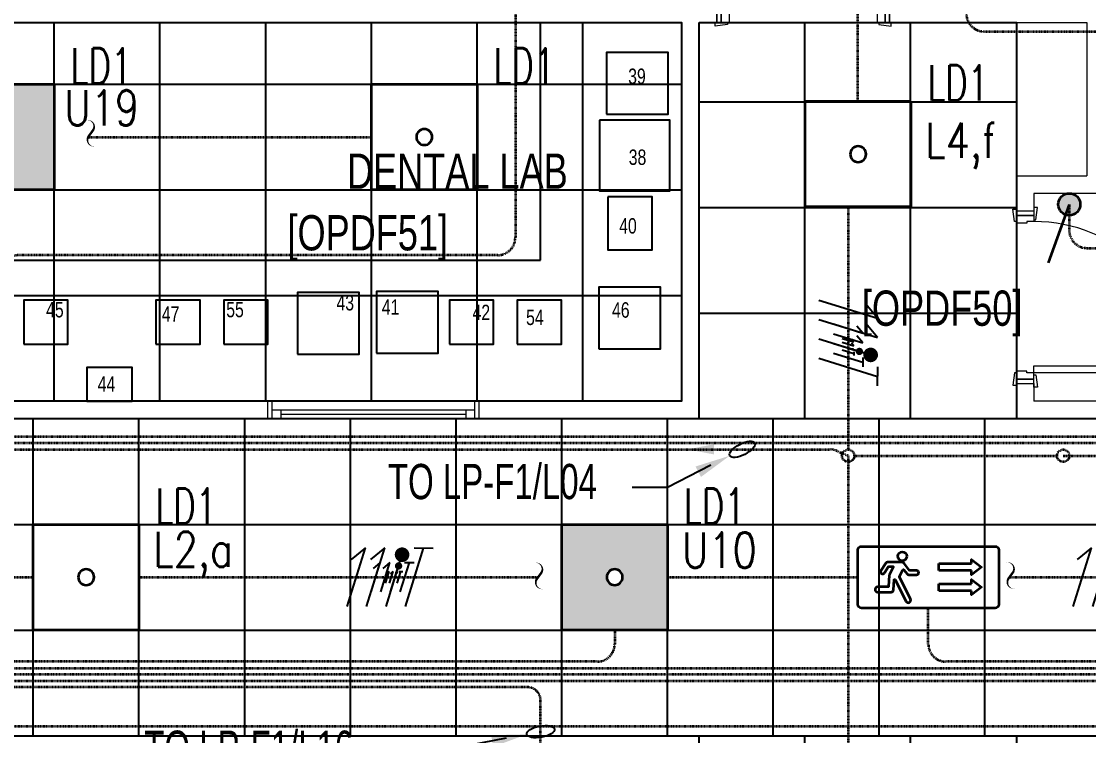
# Model space of a CAD drawing. Extents: x -12260 to 184725, y -29287 to 19916.
# Drawn here: x 29229 to 35286, y -2710 to 1347 of the extents above; entities that cross this region are included whole.
import ezdxf
from ezdxf import colors
from ezdxf.entities.mleader import LeaderData, LeaderLine
from ezdxf.enums import TextEntityAlignment as Align
from ezdxf.math import Vec2, Vec3

# ---------------------------------------------------------------- set-up
doc = ezdxf.new("R2010")
doc.units = 0
doc.header["$LTSCALE"] = 0.25
doc.linetypes.add('DASHDOT', pattern=[25.4, 12.7, -6.35, 0, -6.35])
for name, color, linetype, lineweight in [('01-First Floor-FUR$0$72_EGR_BASE_TEXT', 252, 'Continuous', 5), ('01-First Floor-FUR$0$72_EGR_EQP_TAG', 142, 'Continuous', 5), ('01-First Floor-FUR$0$Aluminum', 251, 'Continuous', 5), ('01-First Floor-FUR$0$LOADING', 253, 'Continuous', 5), ('01-First Floor-FUR$0$Walls', 251, 'Continuous', 5), ('01-First Floor-FUR$0$Wooden Joinery', 251, 'Continuous', 5), ('E-LITE-CIRC', 6, 'Continuous', 25), ('E-LITE-CIRC-NUMB', 6, 'Continuous', 25), ('E-LITE-CLNG', 150, 'Continuous', 35), ('E-LITE-CLNG-CNDT', 6, 'DASHDOT', 35), ('E-LITE-CLNG-CNDT @ 100', 6, 'DASHDOT', 35), ('E-LITE-CTRL', 6, 'Continuous', 25), ('E-LITE-EXIT-CLNG @ 100', 3, 'Continuous', 35), ('E-LITE-EXIT-CTRL', 6, 'Continuous', 25), ('E-LITE-EXIT-IDEN', 6, 'Continuous', 25), ('E-LITE-IDEN', 6, 'Continuous', 25), ('E-LITE-SWCH @ 100', 3, 'Continuous', 35), ('E-LITE-TEXT', 6, 'Continuous', 25), ('E-POWR-WIRE', 6, 'Continuous', 25), ('E-POWR-WIRE @ 100', 6, 'Continuous', 25), ('E-POWR-WIRE @ 20', 6, 'Continuous', 25), ('E-POWR-WIRE @ 50', 6, 'Continuous', 25)]:
    doc.layers.add(name, color=color, linetype=linetype, lineweight=lineweight)
doc.layers.add('01-First Floor-FUR$0$FALSE CEILING', color=251, linetype='Continuous')
doc.layers.add('E-LIGHTING CONDUIT', color=6, linetype='Continuous')
doc.styles.add('01-First Floor-FUR$0$X3G_ENTITY_257CFD', font='swisscl.ttf', dxfattribs={"height": 200})
doc.styles.add('01-First Floor-FUR$0$X3G_ENTITY_9EC9', font='swisscl.ttf', dxfattribs={"height": 0.2})
doc.styles.add('01-First Floor-FUR$0$X3G_ENTITY_9F38', font='swisscl.ttf', dxfattribs={"height": 0.2})
doc.styles.add('DC_Elc_Romans', font='elc_romans.shx', dxfattribs={"width": 0.7})
doc.styles.add('DC_SIMPLEX', font='SIMPLEX.shx', dxfattribs={"width": 0.7})

# ---------------------------------------------------------------- blocks, each defined once
blk = doc.blocks.new('*U30')
at = {"color": 9}
for p, q in [((0.603, -1.375), (0.603, -0.975)), ((0.603, -0.975), (2.447, -0.975)), ((2.447, -1.375), (0.603, -1.375)), ((0.603, -2.521), (0.603, -2.121)), ((0.603, -2.121), (2.447, -2.121)), ((2.447, -2.521), (0.603, -2.521))]:
    blk.add_line(p, q, dxfattribs=at)
blk.add_lwpolyline([(3.8, -3.5), (-3.8, -3.5, -0.414214), (-4, -3.3), (-4, -0.2, -0.414214), (-3.8, 0), (3.8, 0, -0.414214), (4, -0.2), (4, -3.3, -0.414214)], format="xyb", close=True)
blk.add_lwpolyline([(-2.489, -1.509), (-2.259, -1.15, -0.255575), (-2.236, -1.137), (-2.012, -1.137, -0.558794), (-1.989, -1.176), (-2.2, -1.596, 0.100171), (-2.213, -1.642), (-2.257, -2.278, -0.394397), (-2.283, -2.303), (-2.874, -2.303, 1), (-2.874, -2.598), (-2.108, -2.598, 0.394397), (-1.975, -2.473), (-1.936, -1.897, -0.766279), (-1.885, -1.887), (-1.278, -3.118, 1), (-1.014, -2.988), (-1.63, -1.738, -0.235619), (-1.63, -1.714), (-1.437, -1.332, -0.5506), (-1.392, -1.327), (-1.206, -1.567, 0.231482), (-1.111, -1.613), (-0.667, -1.613, 1), (-0.667, -1.372), (-1.039, -1.372, -0.231482), (-1.06, -1.362), (-1.345, -0.996, 0.231482), (-1.547, -0.897), (-2.316, -0.897, 0.255575), (-2.418, -0.952), (-2.691, -1.379, 1)], format="xyb", close=True, dxfattribs=at)
for points in [[(2.447, -0.975), (2.447, -0.738), (3.021, -1.175), (2.447, -1.612), (2.447, -1.375)], [(2.447, -2.121), (2.447, -1.884), (3.021, -2.321), (2.447, -2.758), (2.447, -2.521)]]:
    blk.add_lwpolyline(points, dxfattribs=at)
blk.add_circle((-1.481, -0.557), 0.257, dxfattribs=at)
at = {"layer": 'E-LITE-EXIT-CTRL', "style": 'DC_SIMPLEX', "width": 0.7, "flags": 8}
blk.add_attdef('CONTROL', (4.5, -6), '', height=2, rotation=360, dxfattribs=at)
at = {"layer": 'E-LITE-EXIT-IDEN', "style": 'DC_SIMPLEX', "width": 0.7, "flags": 8}
blk.add_attdef('TYPE', (4.5, 0.5), '', height=2, rotation=360, dxfattribs=at)
blk = doc.blocks.new('CD-CUT')
at = {"linetype": 'Continuous'}
blk.add_lwpolyline([(-30.4, 100, 0, 1.75, 0), (-13.9, 97.3, 1.75, 17.5, -0.545095), (15.4, 21.1, 17.5, 17.5, 0), (-15.4, -21.1, 17.5, 1.75, 0.545095), (13.9, -97.3, 1.75, 0, 0), (30.4, -100, 0, 0, 0)], format="xyseb", dxfattribs=at)
blk = doc.blocks.new('*U37')
blk.add_hatch(color=256).paths.add_polyline_path([(0.625, 0.625, 1), (-0.625, 0.625, 1)])
blk.add_line((0, 0.625), (1.2, 3.947))
blk.add_circle((0, 0.625), 0.625)
at = {"layer": 'E-LITE-CTRL', "style": 'DC_SIMPLEX', "width": 0.7, "flags": 8}
blk.add_attdef('CONTROL', (-26.627, -10.116), '', height=2, rotation=360, dxfattribs=at)
at = {"layer": 'E-LITE-IDEN', "style": 'DC_SIMPLEX', "width": 0.7, "flags": 8}
blk.add_attdef('TYPE', text='', height=2, rotation=360, dxfattribs=at).set_placement((-31.991, -10.116), align=Align.RIGHT)
blk = doc.blocks.new('*U17')
blk.add_hatch(color=256).paths.add_polyline_path([(-0.287, 0), (0, -1.5), (0.287, 0)])
blk = doc.blocks.new('DC_Arrow-ArrowEllipse')
at = {"color": 0}
blk.add_ellipse((0, 0), major_axis=(0.4, 0), ratio=0.4, dxfattribs=at)
at = {"color": 0, "ltscale": 0.5}
blk.add_solid([(-1.4, 0.167), (-0.4, 0), (-1.4, -0.167)], dxfattribs=at)
blk = doc.blocks.new('*U236')
h = blk.add_hatch(color=254)
h.dxf.hatch_style = 1
h.paths.add_polyline_path([(-300, 300), (-300, -300), (300, -300), (300, 300)])
edge = h.paths.add_edge_path(flags=16)
edge.add_arc((0, 0), 45, 0, 360)
blk.add_lwpolyline([(-300, 300), (-300, -300), (300, -300), (300, 300)], close=True)
blk.add_circle((0, 0), 45)
at = {"layer": 'E-LITE-CIRC-NUMB', "style": 'DC_SIMPLEX', "width": 0.7, "flags": 8}
blk.add_attdef('CIRCUIT', text='', height=200, rotation=0, dxfattribs=at).set_placement((-473.9, 300), align=Align.RIGHT)
at = {"layer": 'E-LITE-CTRL', "style": 'DC_SIMPLEX', "width": 0.7, "flags": 8}
blk.add_attdef('CONTROL', (1118.9, -935), '', height=200, rotation=360, dxfattribs=at)
at = {"layer": 'E-LITE-IDEN', "style": 'DC_SIMPLEX', "width": 0.7, "flags": 8}
blk.add_attdef('TYPE', (460.4, 457.6), '', height=200, rotation=360, dxfattribs=at)
blk = doc.blocks.new('*U24')
blk.add_lwpolyline([(-300, 300), (-300, -300), (300, -300), (300, 300)], close=True)
blk.add_circle((0, 0), 45)
at = {"layer": 'E-LITE-CIRC-NUMB', "style": 'DC_SIMPLEX', "width": 0.7, "flags": 8}
blk.add_attdef('CIRCUIT', text='', height=200, rotation=0, dxfattribs=at).set_placement((-473.9, 300), align=Align.RIGHT)
at = {"layer": 'E-LITE-CTRL', "style": 'DC_SIMPLEX', "width": 0.7, "flags": 8}
blk.add_attdef('CONTROL', (1118.9, -935), '', height=200, rotation=360, dxfattribs=at)
at = {"layer": 'E-LITE-IDEN', "style": 'DC_SIMPLEX', "width": 0.7, "flags": 8}
blk.add_attdef('TYPE', (460.4, 457.6), '', height=200, rotation=360, dxfattribs=at)
blk = doc.blocks.new('*U287')
blk.add_lwpolyline([(-300, 300), (-300, -300), (300, -300), (300, 300)], close=True)
blk.add_circle((0, 0), 45)
at = {"layer": 'E-LITE-CIRC-NUMB', "style": 'DC_SIMPLEX', "width": 0.7, "flags": 8}
blk.add_attdef('CIRCUIT', text='', height=200, rotation=0, dxfattribs=at).set_placement((-473.9, 300), align=Align.RIGHT)
at = {"layer": 'E-LITE-CTRL', "style": 'DC_SIMPLEX', "width": 0.7, "flags": 8}
blk.add_attdef('CONTROL', (1118.9, -935), '', height=200, rotation=360, dxfattribs=at)
at = {"layer": 'E-LITE-IDEN', "style": 'DC_SIMPLEX', "width": 0.7, "flags": 8}
blk.add_attdef('TYPE', (460.4, 457.6), '', height=200, rotation=360, dxfattribs=at)
blk = doc.blocks.new('*U317')
h = blk.add_hatch(color=254)
h.dxf.hatch_style = 1
h.paths.add_polyline_path([(-300, 300), (-300, -300), (300, -300), (300, 300)])
edge = h.paths.add_edge_path(flags=16)
edge.add_arc((0, 0), 45, 0, 360)
blk.add_lwpolyline([(-300, 300), (-300, -300), (300, -300), (300, 300)], close=True)
blk.add_circle((0, 0), 45)
at = {"layer": 'E-LITE-CIRC-NUMB', "style": 'DC_SIMPLEX', "width": 0.7, "flags": 8}
blk.add_attdef('CIRCUIT', text='', height=200, rotation=0, dxfattribs=at).set_placement((-473.9, 300), align=Align.RIGHT)
at = {"layer": 'E-LITE-CTRL', "style": 'DC_SIMPLEX', "width": 0.7, "flags": 8}
blk.add_attdef('CONTROL', (1118.9, -935), '', height=200, rotation=360, dxfattribs=at)
at = {"layer": 'E-LITE-IDEN', "style": 'DC_SIMPLEX', "width": 0.7, "flags": 8}
blk.add_attdef('TYPE', (460.4, 457.6), '', height=200, rotation=360, dxfattribs=at)
blk = doc.blocks.new('*U41')
for p, q in [((-2.719, -1.655), (-1.689, 1.665)), ((-1.689, 1.665), (-2.491, 1.006)), ((-1.617, -1.658), (-0.587, 1.663)), ((-0.587, 1.663), (-1.389, 1.004)), ((-0.515, -1.66), (0.515, 1.66)), ((0.587, -1.663), (1.617, 1.658)), ((1.078, 1.659), (2.157, 1.657))]:
    blk.add_line(p, q)
at = {"const_width": 0.414}
blk.add_lwpolyline([(0.19, 1.278, 1), (0.604, 1.277, 1)], format="xyb", close=True, dxfattribs=at)
blk = doc.blocks.new('*U701')
at = {"layer": 'E-POWR-WIRE @ 100', "xscale": 100, "yscale": 100, "zscale": 100}
blk.add_blockref('*U41', (31350, -1810, 0), dxfattribs=at)
at = {"layer": 'E-POWR-WIRE @ 20', "xscale": 20, "yscale": 20, "zscale": 20}
blk.add_blockref('*U41', (31350, -1810, 0), dxfattribs=at)
at = {"layer": 'E-POWR-WIRE @ 50', "xscale": 50, "yscale": 50, "zscale": 50}
blk.add_blockref('*U41', (31350, -1810, 0), dxfattribs=at)
blk = doc.blocks.new('*U702')
at = {"layer": 'E-POWR-WIRE @ 100', "xscale": 100, "yscale": 100, "zscale": 100}
blk.add_blockref('*U41', (35471, -1810, 0), dxfattribs=at)
at = {"layer": 'E-POWR-WIRE @ 20', "xscale": 20, "yscale": 20, "zscale": 20}
blk.add_blockref('*U41', (35471, -1810, 0), dxfattribs=at)
at = {"layer": 'E-POWR-WIRE @ 50', "xscale": 50, "yscale": 50, "zscale": 50}
blk.add_blockref('*U41', (35471, -1810, 0), dxfattribs=at)
blk = doc.blocks.new('*U42')
for p, q in [((-1.655, 2.719), (1.665, 1.689)), ((1.665, 1.689), (1.006, 2.491)), ((-1.658, 1.617), (1.663, 0.587)), ((1.663, 0.587), (1.004, 1.389)), ((-1.66, 0.515), (1.66, -0.515)), ((-1.663, -0.587), (1.658, -1.617)), ((1.659, -1.078), (1.657, -2.157))]:
    blk.add_line(p, q)
at = {"const_width": 0.414}
blk.add_lwpolyline([(1.278, -0.19, 1), (1.277, -0.604, 1)], format="xyb", close=True, dxfattribs=at)
blk = doc.blocks.new('*U718')
at = {"layer": 'E-POWR-WIRE @ 100', "xscale": 100, "yscale": 100, "zscale": 100}
blk.add_blockref('*U42', (33921.1, -507.8), dxfattribs=at)
at = {"layer": 'E-POWR-WIRE @ 20', "xscale": 20, "yscale": 20, "zscale": 20}
blk.add_blockref('*U42', (33921.1, -507.8), dxfattribs=at)
at = {"layer": 'E-POWR-WIRE @ 50', "xscale": 50, "yscale": 50, "zscale": 50}
blk.add_blockref('*U42', (33921.1, -507.8), dxfattribs=at)
blk = doc.blocks.new('01-First Floor-FUR$0$A$C72370EFE')
at = {"layer": '01-First Floor-FUR$0$Wooden Joinery'}
for p, q in [((-0.01, -0.04), (-0.02, -0.04)), ((-0.01, -0.06), (-0.02, -0.06)), ((-0.01, -0.03), (-0.01, -0.07)), ((0, -0.03), (-0.01, -0.03)), ((0.04, -0.03), (0.05, -0.03)), ((0.05, -0.03), (0.05, -0.07)), ((0.05, -0.04), (0.06, -0.04)), ((0.05, -0.06), (0.06, -0.06)), ((-0.05, -0.07), (-0.05, -0.16)), ((-0.03, -0.07), (-0.03, -0.16)), ((0, -0.07), (-0.01, -0.07)), ((0.04, -0.07), (0.05, -0.07)), ((0.07, -0.07), (0.07, -0.16)), ((0.09, -0.07), (0.09, -0.16)), ((-0.01, -0.17), (-0.02, -0.17)), ((-0.01, -0.17), (-0.01, -0.19)), ((0.05, -0.17), (0.06, -0.17)), ((0.05, -0.17), (0.05, -0.19)), ((-0.01, -0.19), (-0.02, -0.19)), ((0.05, -0.19), (0.06, -0.19))]:
    blk.add_line(p, q, dxfattribs=at)
for centre, radius, start, end in [((-0.02, -0.07), 0.03, 90, 180), ((-0.02, -0.07), 0.01, 90, 180), ((0.06, -0.07), 0.03, 0, 90), ((0.06, -0.07), 0.01, 0, 90), ((-0.02, -0.16), 0.03, 180, 270), ((-0.02, -0.16), 0.01, 180, 270), ((0.06, -0.16), 0.01, 270, 0), ((0.06, -0.16), 0.03, 270, 0)]:
    blk.add_arc(centre, radius, start, end, dxfattribs=at)
blk = doc.blocks.new('01-First Floor-FUR$0$A$C5DAD61B4')
at = {"layer": '01-First Floor-FUR$0$Wooden Joinery'}
for points in [[(80, 959.1), (80, 969.1), (10, 979.1), (10, 959.1)], [(940, 959.1), (940, 969.1), (1010, 979.1), (1010, 959.1)], [(70, 859.1), (70, 849.1), (0, 839.1), (0, 859.1)], [(120, 859.1), (120, 0), (80, 0), (80, 859.1)], [(950, 859.1), (950, 849.1), (1020, 839.1), (1020, 859.1)]]:
    blk.add_lwpolyline(points, close=True, dxfattribs=at)
for points in [[(45, 859.1), (45, 959.1), (20, 959.1), (20, 859.1), (45, 859.1)], [(45, 859.1), (80, 859.1), (80, 899.1), (90, 899.1), (90, 959.1), (45, 959.1), (45, 859.1)], [(975, 859.1), (940, 859.1), (940, 899.1), (930, 899.1), (930, 959.1), (975, 959.1), (975, 859.1)], [(975, 859.1), (975, 959.1), (1000, 959.1), (1000, 859.1), (975, 859.1)]]:
    blk.add_lwpolyline(points, dxfattribs=at)
blk.add_arc((80, 859.1), 860, 272.66603, 0, dxfattribs=at)
at = {"layer": '01-First Floor-FUR$0$Wooden Joinery', "xscale": 999.9999999998854, "yscale": 999.9999999998854, "zscale": 999.9999999998854, "rotation": 180}
blk.add_blockref('01-First Floor-FUR$0$A$C72370EFE', (120, 0), dxfattribs=at)
blk = doc.blocks.new('01-First Floor-FUR$0$ME19011A-P')
for p, q in [((-0.425, 0), (0.425, 0)), ((-0.425, 0), (-0.425, -0.015)), ((0.425, 0), (0.425, -0.015)), ((-0.425, -0.015), (0.425, -0.015)), ((-0.3675, -0.0198), (-0.2325, -0.0198)), ((-0.3675, -0.0198), (-0.3675, -0.0399)), ((-0.3675, -0.0399), (-0.2325, -0.0399)), ((-0.36, -0.015), (-0.36, -0.0198)), ((-0.24, -0.015), (-0.24, -0.0198)), ((-0.2325, -0.0198), (-0.2325, -0.0399)), ((-0.15, -0.015), (-0.15, -0.04)), ((-0.15, -0.025), (0, -0.025)), ((-0.15, -0.04), (-0.1187, -0.04)), ((-0.0887, -0.04), (-0.0637, -0.04)), ((-0.0606, -0.0371), (-0.0787, -0.0432)), ((-0.0787, -0.0432), (-0.077, -0.0497)), ((-0.0582, -0.046), (-0.077, -0.0497)), ((-0.0402, -0.0312), (-0.0496, -0.0337)), ((-0.047, -0.0434), (-0.0376, -0.0409)), ((-0.0376, -0.0409), (-0.0402, -0.0312)), ((-0.0379, -0.04), (0, -0.04)), ((0, -0.015), (0, -0.04)), ((0.1, -0.015), (0.1, -0.045)), ((0.1, -0.035), (0.2, -0.035)), ((0.1, -0.045), (0.2, -0.045)), ((0.2, -0.045), (0.2, -0.015)), ((0.2818, -0.015), (0.2484, -0.015)), ((0.2484, -0.0243), (0.2484, -0.015)), ((0.2818, -0.0243), (0.2484, -0.0243)), ((0.2818, -0.0243), (0.2818, -0.015)), ((0.3211, -0.015), (0.2877, -0.015)), ((0.2877, -0.015), (0.2877, -0.0531)), ((0.3211, -0.0243), (0.2877, -0.0243)), ((0.2877, -0.0531), (0.3211, -0.0531)), ((0.3211, -0.0531), (0.3211, -0.015)), ((0.3623, -0.015), (0.3289, -0.015)), ((0.3289, -0.015), (0.3289, -0.0531)), ((0.3623, -0.0243), (0.3289, -0.0243)), ((0.3289, -0.0531), (0.3623, -0.0531)), ((0.3623, -0.0531), (0.3623, -0.015)), ((0.3682, -0.0243), (0.3682, -0.015)), ((0.3682, -0.015), (0.4016, -0.015)), ((0.3682, -0.0243), (0.4016, -0.0243)), ((0.4016, -0.0243), (0.4016, -0.015))]:
    blk.add_line(p, q)
blk.add_lwpolyline([(-0.1187, -0.0482), (-0.0887, -0.0482), (-0.0887, -0.0382), (-0.1187, -0.0382)], close=True)
at = {"color": 8, "const_width": 0.000601}
for points in [[(0.3044, -0.0531, -0.184574), (0.2977, -0.0636, -1.44364), (0.2961, -0.0581, -0.837915), (0.2969, -0.0664, -0.30536), (0.2839, -0.062, -1.584726), (0.2894, -0.0609, -0.253153), (0.2827, -0.0684, -0.874198), (0.2775, -0.0585, -0.915253), (0.2791, -0.0658, -0.223821), (0.2683, -0.0644, -1.703343), (0.272, -0.0597, -0.588962), (0.2621, -0.068, -0.717795), (0.2625, -0.0581, -0.983104), (0.2645, -0.0644, -0.326362), (0.2534, -0.0609, -0.758716), (0.2609, -0.0514, -0.906186), (0.2593, -0.0565, -0.189488), (0.2526, -0.0522, -0.7948), (0.2613, -0.0423, -1.223996), (0.2574, -0.047, -0.072149), (0.2534, -0.0403, -0.645886), (0.2609, -0.0324, -1.366917), (0.2574, -0.0371, -0.078415), (0.2542, -0.0308, -0.723006), (0.2613, -0.0256, -1.105484), (0.2582, -0.0292, -0.221197), (0.2566, -0.0243, -0.221197)], [(0.3456, -0.0531, 0.184574), (0.3523, -0.0636, 1.44364), (0.3539, -0.0581, 0.837915), (0.3531, -0.0664, 0.30536), (0.3661, -0.062, 1.584726), (0.3606, -0.0609, 0.253153), (0.3673, -0.0684, 0.874198), (0.3725, -0.0585, 0.915253), (0.3709, -0.0658, 0.223821), (0.3817, -0.0644, 1.703343), (0.378, -0.0597, 0.588962), (0.3879, -0.068, 0.717795), (0.3875, -0.0581, 0.983104), (0.3855, -0.0644, 0.326362), (0.3966, -0.0609, 0.758716), (0.3891, -0.0514, 0.906186), (0.3907, -0.0565, 0.189488), (0.3974, -0.0522, 0.7948), (0.3887, -0.0423, 1.223996), (0.3926, -0.047, 0.072149), (0.3966, -0.0403, 0.645886), (0.3891, -0.0324, 1.366917), (0.3926, -0.0371, 0.078415), (0.3958, -0.0308, 0.723006), (0.3887, -0.0256, 1.105484), (0.3918, -0.0292, 0.221197), (0.3934, -0.0243, 0.221197)]]:
    blk.add_lwpolyline(points, format="xyb", dxfattribs=at)
blk.add_circle((-0.0537, -0.04), 0.0075)
for centre, radius, start, end in [((-0.1037, -0.04), 0.01, 10.4593, 169.5407), ((-0.1037, -0.04), 0.0075, 14.00752, 165.99248), ((-0.0537, -0.04), 0.01, 45, 180)]:
    blk.add_arc(centre, radius, start, end)
blk = doc.blocks.new('01-First Floor-FUR$0$M.44.57.64')
at = {"layer": '01-First Floor-FUR$0$LOADING', "xscale": 1000.000000000002, "yscale": 1000.000000000002, "zscale": 1000.000000000002, "rotation": 225.9999036123427}
blk.add_blockref('01-First Floor-FUR$0$ME19011A-P', (-80806.9, 16720.7), dxfattribs=at)
blk = doc.blocks.new('01-First Floor-FUR$0$A$C37be4daf')
at = {"layer": '01-First Floor-FUR$0$Aluminum'}
for p, q in [((1416, 598.2), (216, 598.2)), ((241, 498.2), (241, 598.2)), ((1391, 548.2), (241, 548.2)), ((291, 548.2), (291, 598.2)), ((291, 573.2), (1341, 573.2)), ((1341, 548.2), (1341, 598.2)), ((1391, 498.2), (1391, 598.2)), ((1416, 498.2), (216, 498.2))]:
    blk.add_line(p, q, dxfattribs=at)
at = {"layer": '01-First Floor-FUR$0$Walls'}
for p, q in [((216, 498.2), (216, 598.2)), ((1416, 498.2), (1416, 598.2))]:
    blk.add_line(p, q, dxfattribs=at)
blk = doc.blocks.new('01-First Floor-FUR')
at = {"layer": '01-First Floor-FUR$0$FALSE CEILING', "linetype": 'Continuous'}
for p, q in [((29415.6, -810), (29415.6, 1340)), ((30015.6, -810), (30015.6, 1340)), ((30615.6, -810), (30615.6, 1340)), ((31215.6, -810), (31215.6, 1340)), ((31815.6, -810), (31815.6, 1340)), ((32415.6, -810), (32415.6, 1340)), ((33676, -910), (33676, 1340)), ((34276, -910), (34276, 1340)), ((25215.6, 990), (32976, 990)), ((33076, 890), (34876, 890)), ((25215.6, 390), (32976, 390)), ((33076, 290), (34876, 290)), ((25217.4, -210), (32976, -210)), ((33076, -310), (34876, -310)), ((29296.4, -2710), (29296.4, -910)), ((29896.4, -2710), (29896.4, -910)), ((30496.4, -2710), (30496.4, -910)), ((31096.4, -2710), (31096.4, -910)), ((31696.4, -2710), (31696.4, -910)), ((32296.4, -2710), (32296.4, -910)), ((32896.4, -2710), (32896.4, -910)), ((33496.4, -2710), (33496.4, -910)), ((34096.4, -2710), (34096.4, -910)), ((34696.4, -2710), (34696.4, -910)), ((8296.4, -1510), (48976, -1510)), ((8296.4, -2110), (48976, -2110)), ((33676, -12830), (33676, -2710)), ((34274.3, -12760.7, 0), (34276, -2710))]:
    blk.add_line(p, q, dxfattribs=at)
at = {"layer": '01-First Floor-FUR$0$FALSE CEILING'}
for p, q in [((32176, -10, -0.1), (32176, 1340, -0.1)), ((25215.6, -10, -0.1), (32176, -10, -0.1))]:
    blk.add_line(p, q, dxfattribs=at)
for points in [[(25817.4, -810), (25215.6, -208.1), (25215.6, 1340), (32976, 1340), (32976, -810), (25817.4, -810)], [(48976, -910), (8296.4, -910), (8296.4, -2710), (48976, -2710), (48976, -910)], [(34199.4, -12830), (33076, -12830), (33076, -2710), (34876, -2710), (34876, -12830), (34797.1, -12830)]]:
    blk.add_lwpolyline(points, dxfattribs=at)
blk.add_lwpolyline([(33076, 1340), (34876, 1340), (34876, -910), (33076, -910)], close=True, dxfattribs=at)
for points, elevation in [([(32549.3, 820), (32899.3, 820), (32899.3, 1170), (32549.3, 1170)], -0.2), ([(32510, 785), (32510, 385), (32910, 385), (32910, 785)], -0.2), ([(32558.1, 350.1), (32558.1, 50.1), (32808.1, 50.1), (32808.1, 350.1)], -0.2), ([(32505.6, -513.1), (32855.6, -513.1), (32855.6, -163.1), (32505.6, -163.1)], -0.2), ([(29242.1, -487), (29492.1, -487), (29492.1, -237), (29242.1, -237)], -0.2), ([(29992.9, -487), (30242.9, -487), (30242.9, -237), (29992.9, -237)], -0.2), ([(30378, -487), (30628, -487), (30628, -237), (30378, -237)], -0.2), ([(30796.3, -542.3), (31146.3, -542.3), (31146.3, -192.3), (30796.3, -192.3)], -0.2), ([(31244.8, -537.8), (31594.8, -537.8), (31594.8, -187.8), (31244.8, -187.8)], -0.2), ([(31658.4, -487), (31908.4, -487), (31908.4, -237), (31658.4, -237)], -0.2), ([(32043.5, -487), (32293.5, -487), (32293.5, -237), (32043.5, -237)], -0.2), ([(29599.7, -810), (29858, -810), (29858, -619.5), (29599.7, -619.5)], -0.1)]:
    blk.add_lwpolyline(points, close=True, dxfattribs=dict(at, elevation=elevation))
at = {"layer": '01-First Floor-FUR$0$LOADING'}
for p, q in [((32176, -10, -0.1), (32176, 1340, -0.1)), ((25215.6, -10, -0.1), (32176, -10, -0.1))]:
    blk.add_line(p, q, dxfattribs=at)
for points, elevation in [([(32549.3, 820), (32899.3, 820), (32899.3, 1170), (32549.3, 1170)], -0.2), ([(32510, 785), (32510, 385), (32910, 385), (32910, 785)], -0.2), ([(32558.1, 350.1), (32558.1, 50.1), (32808.1, 50.1), (32808.1, 350.1)], -0.2), ([(32505.6, -513.1), (32855.6, -513.1), (32855.6, -163.1), (32505.6, -163.1)], -0.2), ([(29242.1, -487), (29492.1, -487), (29492.1, -237), (29242.1, -237)], -0.2), ([(29992.9, -487), (30242.9, -487), (30242.9, -237), (29992.9, -237)], -0.2), ([(30378, -487), (30628, -487), (30628, -237), (30378, -237)], -0.2), ([(30796.3, -542.3), (31146.3, -542.3), (31146.3, -192.3), (30796.3, -192.3)], -0.2), ([(31244.8, -537.8), (31594.8, -537.8), (31594.8, -187.8), (31244.8, -187.8)], -0.2), ([(31658.4, -487), (31908.4, -487), (31908.4, -237), (31658.4, -237)], -0.2), ([(32043.5, -487), (32293.5, -487), (32293.5, -237), (32043.5, -237)], -0.2), ([(29599.7, -810), (29858, -810), (29858, -619.5), (29599.7, -619.5)], -0.1)]:
    blk.add_lwpolyline(points, close=True, dxfattribs=dict(at, elevation=elevation))
at = {"layer": '01-First Floor-FUR$0$Walls'}
for p, q in [((33176, 1440), (33176, 1340)), ((34156, 1440), (34156, 1340)), ((25215.6, 1340), (32976, 1340)), ((32976, 1340), (32976, -810)), ((33076, 1340), (33076, -910)), ((33176, 1340), (33076, 1340)), ((34156, 1340), (35276, 1340)), ((35276, 1340), (35276, 470)), ((34876, 470), (34876, 270)), ((34876, 470), (35276, 470)), ((34976, 370), (34976, 270)), ((35376, 370), (34976, 370)), ((34876, 270), (34976, 270)), ((34876, -710), (34976, -710)), ((34876, -710), (34876, -910)), ((34976, -710), (34976, -810)), ((32976, -810), (25817.4, -810)), ((39376, -810), (34976, -810)), ((33076, -910), (25776, -910)), ((34876, -910), (42876, -910)), ((25776, -2710), (33076, -2710)), ((33076, -2710), (33076, -4521.8))]:
    blk.add_line(p, q, dxfattribs=at)
at = {"layer": '01-First Floor-FUR$0$Wooden Joinery'}
blk.add_line((34876, 1340), (34876, 470), dxfattribs=at)
at = {"rotation": 180}
blk.add_blockref('01-First Floor-FUR$0$A$C37be4daf', (32042, -311.8), dxfattribs=at)
at = {"layer": '01-First Floor-FUR$0$LOADING', "rotation": 134.0000963876573}
blk.add_blockref('01-First Floor-FUR$0$M.44.57.64', (-11925.4, 66932.7, -0.1), dxfattribs=at)
at = {"layer": '01-First Floor-FUR$0$Wooden Joinery', "xscale": -1, "rotation": 180}
blk.add_blockref('01-First Floor-FUR$0$A$C5DAD61B4', (33156, 2299.1), dxfattribs=at)
at = {"layer": '01-First Floor-FUR$0$Wooden Joinery', "rotation": 90.00000000000001}
blk.add_blockref('01-First Floor-FUR$0$A$C5DAD61B4', (35835.1, -730), dxfattribs=at)
at = {"layer": '01-First Floor-FUR$0$72_EGR_BASE_TEXT', "char_height": 200, "attachment_point": 2}
for s, insert, style in [('DENTAL LAB', (31703.3, 596.2, 0), '01-First Floor-FUR$0$X3G_ENTITY_9EC9'), ('[OPDF51]', (31194.8, 246.4), '01-First Floor-FUR$0$X3G_ENTITY_9F38'), ('[OPDF50]', (34455, -182, 0), '01-First Floor-FUR$0$X3G_ENTITY_9F38')]:
    blk.add_mtext(s, dxfattribs=dict(at, insert=insert, style=style))
at = {"layer": '01-First Floor-FUR$0$72_EGR_EQP_TAG', "char_height": 87.47, "attachment_point": 2, "style": '01-First Floor-FUR$0$X3G_ENTITY_257CFD'}
for s, insert in [('39', (32722.7, 1078.7, -0.1)), ('38', (32725.8, 619.2, -0.1)), ('40', (32671.6, 229.3, -0.1)), ('43', (31067.2, -207.2, -0.1)), ('41', (31324.4, -232.2, -0.1)), ('45', (29419.1, -246.9, -0.1)), ('47', (30075.9, -271.7, -0.1)), ('55', (30441.5, -246, -0.1)), ('42', (31839.3, -262.5, -0.1)), ('54', (32143.2, -290.2, -0.1)), ('46', (32631, -248.5, -0.2)), ('44', (29712.1, -668.9, -0.1))]:
    blk.add_mtext(s, dxfattribs=dict(at, insert=insert))

msp = doc.modelspace()

# ---------------------------------------------------------------- linework, layer by layer
at = {"layer": 'E-LITE-CLNG-CNDT', "color": 1}
for points in [[(34275, 2937.3), (34492, 2937.3, -0.414214), (34592, 2837.3), (34592, 1390.1, 0.414214), (34692, 1290.1), (35976, 1290.1)], [(32032.6, 2040), (32032.6, 119.2, -0.414214), (31932.6, 19.2), (29215.6, 19.2, 0.414214), (29115.6, -80.8), (29115.6, -2204)], [(40375.8, -2417.5), (40375.8, -2557.2, -0.414214), (40275.8, -2657.2), (24106.5, -2657.2, 0.414214), (24006.5, -2757.2), (24006.5, -4218.7), (23938.9, -4218.7)]]:
    msp.add_lwpolyline(points, format="xyb", dxfattribs=at)
at = {"layer": 'E-LITE-CLNG-CNDT', "elevation": 0}
for points in [[(32176, -3210), (32176, -2509.7, 0.414214), (32101, -2434.7), (7838.1, -2434.7, -0.414214), (7738.1, -2334.7), (7738.1, 2768.9)], [(7774.3, 2768.9), (7774.3, -2298.4, 0.414214), (7874.3, -2398.4), (35396.7, -2398.4, -0.414214), (35471.7, -2473.4), (35471.7, -5282.7, 0.24862), (35515.6, -5365.5), (35876, -5610)], [(41875.9, -3100.1), (41875.9, -2437.2, 0.414214), (41800.9, -2362.2), (7910.6, -2362.2, -0.414214), (7810.6, -2262.2), (7810.6, 2768.9)], [(7846.9, 2768.9), (7846.9, -2225.9, 0.414214), (7946.9, -2325.9), (48000.9, -2325.9, -0.414214), (48075.9, -2400.9), (48075.9, -3100.1)], [(7992, 2768.9), (7992, -983.9, 0.414214), (8092, -1083.9), (33816.7, -1083.9, -0.102422), (33856.4, -1092.2), (33921.3, -1120.2)], [(8028.3, 2768.9), (8028.3, -947.7, 0.414214), (8128.3, -1047.7), (42673.7, -1047.7, 0.413345), (42773.7, -947.9), (42775.9, -209.9)], [(8064.6, 2768.9), (8064.6, -911.4, 0.414214), (8164.6, -1011.4), (36175.8, -1011.4, 0.414214), (36275.8, -911.4), (36275.8, -209.9)]]:
    msp.add_lwpolyline(points, format="xyb", dxfattribs=at)
at = {"layer": 'E-LITE-CLNG-CNDT'}
for points in [[(33976, 890), (33976, 2472.2)], [(29608.2, 690), (31215.6, 690)], [(33921.3, 290), (33921.3, -1085.2)], [(33956.3, -1120.2), (35106.6, -1120.2)]]:
    msp.add_lwpolyline(points, dxfattribs=at)
msp.add_lwpolyline([(35176, 307.5), (35176, 159.6, 0.414214), (35276, 59.6), (35975.8, 59.6)], format="xyb", dxfattribs=at)
at = {"layer": 'E-LITE-CLNG-CNDT', "elevation": 0}
for points in [[(33921.3, -1120.2), (33921.3, -4010)], [(35141.6, -1120.2), (44441, -1120.2)], [(26896.4, -1810), (29296.4, -1810)], [(29896.4, -1810), (32161.7, -1810)], [(34836.8, -1810), (35896.4, -1810)]]:
    msp.add_lwpolyline(points, dxfattribs=at)
at = {"layer": 'E-LITE-CLNG-CNDT', "color": 1, "elevation": 0}
msp.add_lwpolyline([(32896.4, -1810), (33976.2, -1810)], dxfattribs=at)
for points in [[(32596.4, -2110), (32596.4, -2189.6, -0.414214), (32496.4, -2289.6), (24997, -2289.6, -0.414214), (24922, -2214.6), (24922, -2128.1, 0.161846), (24907.1, -2083.2), (24796.4, -1960)], [(43996.4, -1960), (43996.4, -2189.6, -0.414214), (43896.4, -2289.6), (34476.2, -2289.6, -0.414214), (34376.2, -2189.6), (34376.2, -1985)]]:
    msp.add_lwpolyline(points, format="xyb", dxfattribs=at)
at = {"layer": 'E-LITE-CLNG-CNDT'}
for centre in [(33921.3, -1120.2, 0), (35141.6, -1120.2, 0)]:
    msp.add_circle(centre, 35, dxfattribs=at)

# ---------------------------------------------------------------- block references
at = {"layer": 'E-LIGHTING CONDUIT', "xscale": 0.762, "yscale": 0.762, "zscale": 0.762, "rotation": 180}
msp.add_blockref('CD-CUT', (29623.1, 711.3), dxfattribs=at)
at = {"layer": 'E-LIGHTING CONDUIT', "xscale": 0.762, "yscale": 0.762, "zscale": 0.762}
for p in [(32167, -1802.7, 0), (34843.7, -1800.5, 0)]:
    msp.add_blockref('CD-CUT', p, dxfattribs=at)
at = {"layer": 'E-LITE-CLNG'}
ref = msp.add_blockref('*U236', (29115.6, 690), dxfattribs=dict(at, xscale=-1))
ref.add_attrib('TYPE', 'LD1', (29509.1, 994.5), dxfattribs={"layer": 'E-LITE-IDEN', "height": 200, "rotation": 0, "style": 'DC_SIMPLEX', "width": 0.7, "flags": 8})
ref = msp.add_blockref('*U24', (31515.6, 690), dxfattribs=dict(at, xscale=-1))
ref.add_attrib('TYPE', 'LD1', (31909.1, 994.5), dxfattribs={"layer": 'E-LITE-IDEN', "height": 200, "rotation": 0, "style": 'DC_SIMPLEX', "width": 0.7, "flags": 8})
ref = msp.add_blockref('*U24', (33977.9, 593), dxfattribs=dict(at, xscale=-1))
ref.add_attrib('TYPE', 'LD1', (34371.3, 897.5), dxfattribs={"layer": 'E-LITE-IDEN', "height": 200, "rotation": 0, "style": 'DC_SIMPLEX', "width": 0.7, "flags": 8})
ref = msp.add_blockref('*U287', (29596.4, -1810, 0), dxfattribs=dict(at, xscale=-1))
ref.add_attrib('TYPE', 'LD1', (29989.9, -1505.5, 0), dxfattribs={"layer": 'E-LITE-IDEN', "height": 200, "rotation": 0, "style": 'DC_SIMPLEX', "width": 0.7, "flags": 8})
ref = msp.add_blockref('*U317', (32596.4, -1810), dxfattribs=dict(at, xscale=-1))
ref.add_attrib('TYPE', 'LD1', (32989.9, -1505.5), dxfattribs={"layer": 'E-LITE-IDEN', "height": 200, "rotation": 0, "style": 'DC_SIMPLEX', "width": 0.7, "flags": 8})
at = {"layer": 'E-LITE-CLNG-CNDT'}
msp.add_blockref('01-First Floor-FUR', (0, 0), dxfattribs=at)
at = {"layer": 'E-LITE-CLNG-CNDT @ 100', "xscale": 100, "yscale": 100, "zscale": 100, "rotation": 269.9999999999999}
msp.add_blockref('*U17', (33159.6, -1083.9, 0), dxfattribs=at)
at = {"layer": 'E-LITE-EXIT-CLNG @ 100', "xscale": 100, "yscale": 100, "zscale": 100}
msp.add_blockref('*U30', (34376.2, -1635, 0), dxfattribs=at)
at = {"layer": 'E-LITE-SWCH @ 100', "xscale": 100, "yscale": 100, "zscale": 100, "rotation": 180}
msp.add_blockref('*U37', (35176, 370), dxfattribs=at)
at = {"layer": 'E-POWR-WIRE'}
for name in ['*U718', '*U701', '*U702']:
    msp.add_blockref(name, (0, 0), dxfattribs=at)

# ---------------------------------------------------------------- texts
at = {"layer": 'E-LITE-CIRC', "style": 'DC_SIMPLEX', "width": 0.8}
for s, p in [('U19', (29472, 756.1, 0)), ('L4,f', (34359, 571.3, 0)), ('L2,a', (29977.2, -1752, 0)), ('U10', (32977.6, -1755.9, 0))]:
    msp.add_text(s, height=200, rotation=0.00003, dxfattribs=at).set_placement(p)

# ---------------------------------------------------------------- leaders
at = {"layer": 'E-LITE-TEXT'}
ml = msp.add_multileader_mtext('Standard', dxfattribs=at)
ml.set_content('TO LP-F1/L04', color=256, style='DC_Elc_Romans')
ml.set_leader_properties(color=45)
ml.set_arrow_properties(name='DC_Arrow-ArrowEllipse')
ml.build(insert=Vec2(0, 0))
ml.multileader.update_dxf_attribs({"dogleg_length": 2, "arrow_head_size": 200, "scale": 100})
ctx = ml.context
ctx.base_point, ctx.scale, ctx.char_height, ctx.arrow_head_size, ctx.landing_gap_size, ctx.plane_origin = Vec3(30755.5, -1300), 100, 200, 200, 200, Vec3(25378.1, 1036.8)
ctx.text_align_type = 2
notes = []
notes.append((ctx, [(1, (1, 1, 0), (32895.5, -1300), (-1, 0), 200, [(0, [(33320.3, -1083.9)], 0, [])])]))
ctx.mtext.insert, ctx.mtext.alignment, ctx.mtext.flow_direction = Vec3(32495.5, -1166.6), 3, 5
ml = msp.add_multileader_mtext('Standard', dxfattribs=at)
ml.set_content('TO LP-F1/L16', color=256, style='DC_Elc_Romans')
ml.set_leader_properties(color=45)
ml.set_arrow_properties(name='DC_Arrow-ArrowEllipse')
ml.build(insert=Vec2(0, 0))
ml.multileader.update_dxf_attribs({"dogleg_length": 2, "arrow_head_size": 200, "scale": 100})
ctx = ml.context
ctx.base_point, ctx.scale, ctx.char_height, ctx.arrow_head_size, ctx.landing_gap_size, ctx.plane_origin = Vec3(29412.3, -2814.6, 0), 100, 200, 200, 200, Vec3(23794.9, -530.3, 0)
ctx.text_align_type = 2
notes.append((ctx, [(1, (1, 1, 0), (31512.3, -2814.6, 0), (-1, 0), 200, [(0, [(32176, -2687.4, 0)], 0, [])])]))
ctx.mtext.insert, ctx.mtext.alignment, ctx.mtext.flow_direction = Vec3(31112.3, -2681.3, 0), 3, 5
for ctx, leaders in notes:
    for number, flags, end, landing, length, lines in leaders:
        leader = LeaderData()
        leader.index, (leader.has_last_leader_line, leader.has_dogleg_vector, leader.attachment_direction) = number, flags
        leader.last_leader_point, leader.dogleg_vector, leader.dogleg_length = Vec3(end), Vec3(landing), length
        for number, points, colour, breaks in lines:
            line = LeaderLine()
            line.index, line.vertices, line.color, line.breaks = number, Vec3.list(points), colors.encode_raw_color(colour), breaks
            leader.lines.append(line)
        ctx.leaders.append(leader)

doc.saveas('drawing.dxf')
